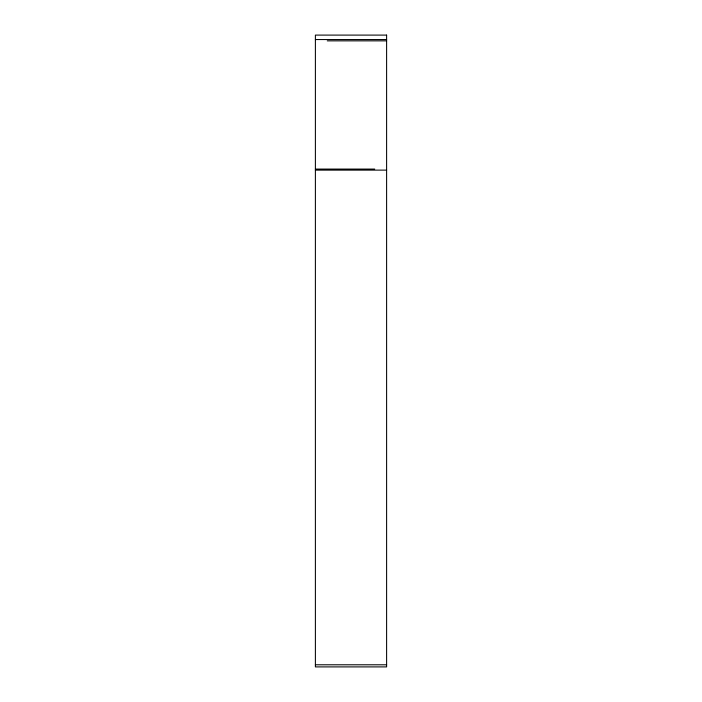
<?xml version="1.0" encoding="UTF-8"?>
<svg xmlns="http://www.w3.org/2000/svg" width="702" height="702" viewBox="0 0 702 702"><rect width="100%" height="100%" fill="white"/><g stroke="black" fill="none" stroke-linecap="round" stroke-linejoin="round"><path stroke-width="1.05" d="M315.391 39.549L386.609 39.549M327.264 40.856L386.609 40.856M315.391 169.085L374.736 169.085M315.391 170.121L386.609 170.121M315.391 664.785L386.609 664.785M386.609 35.1L315.391 35.1L315.391 666.9L386.609 666.9L386.609 35.1"/></g></svg>
